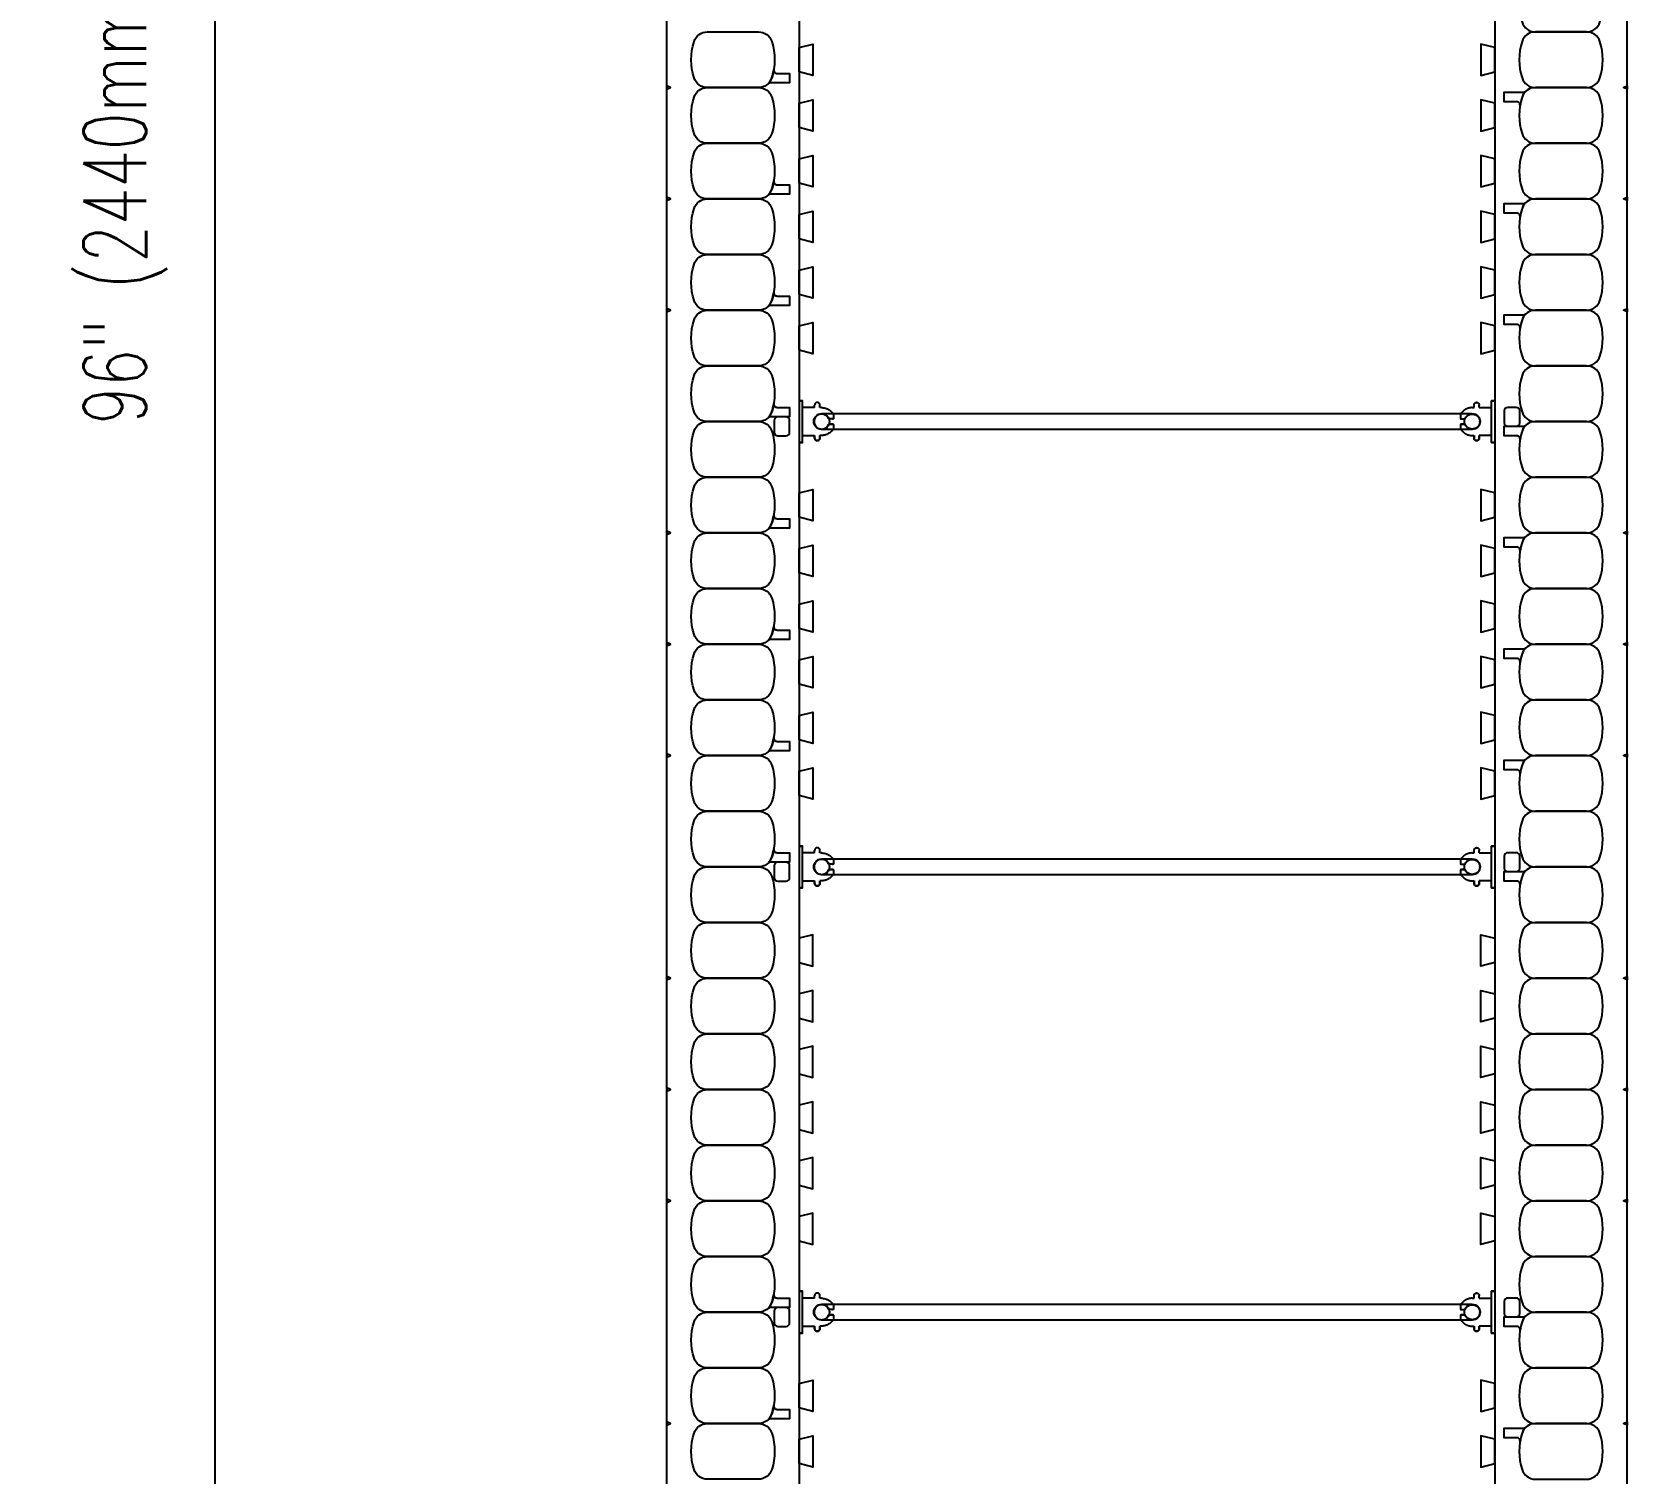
# Model space of a CAD drawing. Header units: inches. Extents: x 345 to 454, y 151 to 253.
# Drawn here: x 425.58 to 454.23, y 175.89 to 201.78 of the extents above; entities that cross this region are included whole.
import ezdxf

# ---------------------------------------------------------------- set-up
doc = ezdxf.new("R2010")
doc.units = ezdxf.units.IN
doc.header["$MEASUREMENT"] = 0
for name, color, linetype in [('line25', 2, 'Continuous'), ('LINE50', 5, 'Continuous'), ('LINE9', 9, 'Continuous'), ('TEXT', 4, 'Continuous')]:
    doc.layers.add(name, color=color, linetype=linetype)
doc.styles.add('DIM', font='romans.shx', dxfattribs={"width": 0.7})
doc.dimstyles.new('ext_12', dxfattribs={"dimscale": 12, "dimtxt": 0.09375, "dimasz": 0.09375, "dimexe": 0.09375, "dimexo": 0.0625, "dimgap": 0.0625, "dimtad": 1, "dimdec": 1, "dimzin": 2, "dimdsep": 46, "dimlunit": 4, "dimtxsty": 'DIM', "dimcen": 0.09, "dimdle": 0.09375, "dimclrt": 4, "dimadec": 0, "dimazin": 0, "dimtfac": 1, "dimtdec": 1, "dimtmove": 2, "dimatfit": 3, "dimfxl": 0, "dimfrac": 2, "dimtolj": 1, "dimtzin": 0, "dimarcsym": 0})

# ---------------------------------------------------------------- blocks, each defined once
blk = doc.blocks.new('*D28')
at = {"layer": 'Defpoints', "color": 0}
for p in [(436.984, 246.778), (428.864, 150.778), (436.984, 150.778)]:
    blk.add_point(p, dxfattribs=at)
at = {"layer": 'TEXT', "color": 0, "lineweight": -2}
for p, q in [((436.234, 246.778), (427.739, 246.778)), ((428.864, 245.653), (428.864, 151.903)), ((436.234, 150.778), (427.739, 150.778))]:
    blk.add_line(p, q, dxfattribs=at)
at = {"layer": 'TEXT', "color": 0}
for points in [[(428.676, 245.653), (429.051, 245.653), (428.864, 246.778)], [(428.676, 151.903), (429.051, 151.903), (428.864, 150.778)]]:
    blk.add_solid(points, dxfattribs=at)
at = {"layer": 'TEXT', "color": 4, "insert": (427.257, 198.778), "char_height": 1.125, "attachment_point": 5, "rotation": 90, "style": 'DIM'}
blk.add_mtext('\\A1;96" (2440mm) ', dxfattribs=at)
blk = doc.blocks.new('WEB_12_CENTRE_TOP')
for p, q in [((11.688, 0.141), (0, 0.141)), ((11.688, -0.141), (0, -0.141))]:
    blk.add_line(p, q)
for centre in [(0, 0), (11.688, 0)]:
    blk.add_circle(centre, 0.141)
blk = doc.blocks.new('Connector')
blk.add_point((0.271, 0))
at = {"layer": 'LINE9'}
for p, q in [((0, 0.375), (0, -0.375)), ((0.062, -0.375), (0.062, 0.375)), ((0.281, 0.25), (0.062, 0.25))]:
    blk.add_line(p, q, dxfattribs=at)
for points, weights in [([(0.007, 0.375), (0.004, 0.375), (0, 0.375)], [1, 0.972587069138, 0.950305488115]), ([(0.327, 0.343), (0.308, 0.343), (0.281, 0.317), (0.281, 0.297)], [1, 0.85355339, 0.85355339, 1]), ([(0.328, 0.343), (0.327, 0.343), (0.327, 0.343)], [1, 0.70710678, 1]), ([(0.375, 0.297), (0.375, 0.317), (0.348, 0.343), (0.329, 0.343)], [1, 0.85355339, 0.85355339, 1]), ([(0.406, 0.25), (0.546, 0.25), (0.619, 0.131)], [0.958404415409, 0.794674173519, 0.864651571113]), ([(0.619, 0.052), (0.612, 0.049), (0.604, 0.049)], [0.83615024178, 0.892081430621, 1]), ([(0.619, -0.131), (0.546, -0.25), (0.406, -0.25)], [0.864651574428, 0.794674169686, 0.958404415195]), ([(0.604, -0.049), (0.612, -0.049), (0.619, -0.052)], [1, 0.89208144177, 0.836150253337]), ([(0, -0.375), (0.004, -0.375), (0.007, -0.375)], [0.950305488115, 0.972587069138, 1]), ([(0.281, -0.297), (0.281, -0.317), (0.308, -0.343), (0.327, -0.343)], [1, 0.85355339, 0.85355339, 1]), ([(0.327, -0.343), (0.281, -0.343), (0.281, -0.297)], [1, 0.70710678, 1]), ([(0.329, -0.343), (0.348, -0.343), (0.375, -0.317), (0.375, -0.297)], [1, 0.85355339, 0.85355339, 1]), ([(0.375, -0.297), (0.375, -0.343), (0.329, -0.343)], [1, 0.70710678, 1])]:
    blk.add_rational_spline(points, weights, degree=2, dxfattribs=at)
for points, degree in [([(0, 0.375), (0.002, 0.375), (0.005, 0.375), (0.007, 0.375)], 3), ([(0.007, 0.375), (0.021, 0.375), (0.051, 0.375), (0.062, 0.375), (0.062, 0.375)], 3), ([(0.281, 0.25), (0.281, 0.297)], 1), ([(0.327, 0.343), (0.327, 0.343), (0.328, 0.343), (0.328, 0.343)], 3), ([(0.328, 0.343), (0.329, 0.343), (0.329, 0.343), (0.329, 0.343)], 3), ([(0.375, 0.25), (0.375, 0.297)], 1), ([(0.406, 0.25), (0.375, 0.25)], 1), ([(0.406, 0.25), (0.406, 0.25)], 1), ([(0.406, 0.25), (0.406, 0.25)], 1), ([(0.406, 0.25), (0.406, 0.25)], 1), ([(0.406, 0.25), (0.406, 0.25)], 1), ([(0.406, 0.25), (0.406, 0.25)], 1), ([(0.406, 0.25), (0.406, 0.25)], 1), ([(0.406, 0.25), (0.406, 0.25)], 1), ([(0.406, 0.25), (0.406, 0.25)], 1), ([(0.406, 0.25), (0.406, 0.25)], 1), ([(0.406, 0.25), (0.406, 0.25)], 1), ([(0.406, 0.25), (0.406, 0.25)], 1), ([(0.406, 0.25), (0.406, 0.25)], 1), ([(0.406, 0.25), (0.406, 0.25)], 1), ([(0.406, 0.25), (0.406, 0.25)], 1), ([(0.406, 0.25), (0.406, 0.25)], 1), ([(0.406, 0.25), (0.406, 0.25)], 1), ([(0.406, 0.25), (0.406, 0.25)], 1), ([(0.406, 0.25), (0.406, 0.25)], 1), ([(0.406, 0.25), (0.406, 0.25)], 1), ([(0.406, 0.25), (0.406, 0.25)], 1), ([(0.406, 0.25), (0.406, 0.25)], 1), ([(0.406, 0.25), (0.406, 0.25)], 1), ([(0.406, 0.25), (0.406, 0.25)], 1), ([(0.406, 0.25), (0.406, 0.25)], 1), ([(0.604, 0.049), (0.532, 0.049)], 1), ([(0.532, 0.049), (0.532, 0.049)], 1), ([(0.532, 0.049), (0.532, 0.049)], 1), ([(0.532, 0.049), (0.532, 0.049)], 1), ([(0.532, 0.049), (0.532, 0.049)], 1), ([(0.532, 0.049), (0.532, 0.049)], 1), ([(0.532, 0.049), (0.532, 0.049)], 1), ([(0.532, 0.049), (0.532, 0.049)], 1), ([(0.532, 0.049), (0.532, 0.049)], 1), ([(0.532, 0.049), (0.532, 0.049)], 1), ([(0.532, 0.049), (0.532, 0.049)], 1), ([(0.604, 0.049), (0.609, 0.049), (0.614, 0.05), (0.619, 0.052)], 3), ([(0.604, 0.049), (0.604, 0.049)], 1), ([(0.604, 0.049), (0.604, 0.049)], 1), ([(0.604, 0.049), (0.604, 0.049)], 1), ([(0.604, 0.049), (0.604, 0.049)], 1), ([(0.619, 0.131), (0.619, 0.052)], 1), ([(0.619, 0.131), (0.619, 0.131)], 1), ([(0.619, 0.131), (0.619, 0.131)], 1), ([(0.619, 0.131), (0.619, 0.131)], 1), ([(0.619, 0.131), (0.619, 0.131)], 1), ([(0.062, -0.25), (0.281, -0.25)], 1), ([(0.281, -0.297), (0.281, -0.25)], 1), ([(0.281, -0.25), (0.281, -0.297)], 1), ([(0.375, -0.25), (0.375, -0.297)], 1), ([(0.375, -0.297), (0.375, -0.25)], 1), ([(0.406, -0.25), (0.375, -0.25)], 1), ([(0.406, -0.25), (0.406, -0.25)], 1), ([(0.406, -0.25), (0.406, -0.25)], 1), ([(0.406, -0.25), (0.406, -0.25)], 1), ([(0.406, -0.25), (0.406, -0.25)], 1), ([(0.406, -0.25), (0.406, -0.25)], 1), ([(0.406, -0.25), (0.406, -0.25)], 1), ([(0.406, -0.25), (0.406, -0.25)], 1), ([(0.406, -0.25), (0.406, -0.25)], 1), ([(0.406, -0.25), (0.406, -0.25)], 1), ([(0.406, -0.25), (0.406, -0.25)], 1), ([(0.406, -0.25), (0.406, -0.25)], 1), ([(0.532, -0.049), (0.604, -0.049)], 1), ([(0.604, -0.049), (0.58, -0.049), (0.556, -0.049), (0.532, -0.049)], 3), ([(0.532, -0.049), (0.532, -0.049)], 1), ([(0.532, -0.049), (0.532, -0.049)], 1), ([(0.532, -0.049), (0.532, -0.049)], 1), ([(0.532, -0.049), (0.532, -0.049)], 1), ([(0.619, -0.052), (0.614, -0.05), (0.609, -0.049), (0.604, -0.049)], 3), ([(0.604, -0.049), (0.604, -0.049)], 1), ([(0.604, -0.049), (0.604, -0.049)], 1), ([(0.604, -0.049), (0.604, -0.049)], 1), ([(0.604, -0.049), (0.604, -0.049)], 1), ([(0.604, -0.049), (0.604, -0.049)], 1), ([(0.604, -0.049), (0.604, -0.049)], 1), ([(0.604, -0.049), (0.604, -0.049)], 1), ([(0.604, -0.049), (0.604, -0.049)], 1), ([(0.619, -0.052), (0.619, -0.131)], 1), ([(0.619, -0.131), (0.619, -0.131)], 1), ([(0.619, -0.131), (0.619, -0.131)], 1), ([(0.619, -0.131), (0.619, -0.131)], 1), ([(0.619, -0.131), (0.619, -0.131)], 1), ([(0.007, -0.375), (0.005, -0.375), (0.002, -0.375), (0, -0.375)], 3), ([(0.062, -0.375), (0.062, -0.375), (0.051, -0.375), (0.021, -0.375), (0.007, -0.375)], 3), ([(0.328, -0.343), (0.328, -0.343), (0.327, -0.343), (0.327, -0.343)], 3), ([(0.329, -0.343), (0.329, -0.343), (0.329, -0.343), (0.328, -0.343)], 3)]:
    blk.add_open_spline(points, degree=degree, dxfattribs=at)
for points, weights, knots in [([(0.062, 0.375), (0.062, 0.375), (0.046, 0.375), (0.03, 0.375), (0.007, 0.375)], [0.868718858569, 0.861102746415, 1, 0.861102734288, 0.868718859898], [0, 0, 0, 0.5, 0.5, 1, 1, 1]), ([(0.532, 0.049), (0.472, 0.203), (0.333, 0.113), (0.157, 0), (0.333, -0.113), (0.472, -0.203), (0.532, -0.049)], [0.899508922286, 0.599718215298, 1, 0.54226024, 1, 0.599718224335, 0.899508908749], [0, 0, 0, 0.318112, 0.318112, 0.681888, 0.681888, 1, 1, 1]), ([(0.007, -0.375), (0.03, -0.375), (0.046, -0.375), (0.062, -0.375), (0.062, -0.375)], [0.868718859319, 0.861102739573, 1, 0.861102742958, 0.868718858948], [0, 0, 0, 0.5, 0.5, 1, 1, 1])]:
    blk.add_rational_spline(points, weights, degree=2, knots=knots, dxfattribs=at)

msp = doc.modelspace()

# ---------------------------------------------------------------- linework, layer by layer
at = {"layer": 'line25'}
for p, q in [((439.359, 218.4034), (439.359, 150.7784)), ((451.859, 218.4034), (451.859, 150.7784))]:
    msp.add_line(p, q, dxfattribs=at)
for points in [[(439.359, 201.4972), (439.609, 201.5596), (439.609, 200.9972), (439.359, 201.0596)], [(451.859, 201.4972), (451.609, 201.5596), (451.609, 200.9972), (451.859, 201.0596)], [(439.359, 200.4972), (439.609, 200.5596), (439.609, 199.9972), (439.359, 200.0596)], [(451.859, 200.4972), (451.609, 200.5596), (451.609, 199.9972), (451.859, 200.0596)], [(439.359, 199.4972), (439.609, 199.5596), (439.609, 198.9972), (439.359, 199.0596)], [(451.859, 199.4972), (451.609, 199.5596), (451.609, 198.9972), (451.859, 199.0596)], [(439.359, 198.4972), (439.609, 198.5596), (439.609, 197.9972), (439.359, 198.0596)], [(451.859, 198.4972), (451.609, 198.5596), (451.609, 197.9972), (451.859, 198.0596)], [(439.359, 197.4972), (439.609, 197.5596), (439.609, 196.9972), (439.359, 197.0596)], [(451.859, 197.4972), (451.609, 197.5596), (451.609, 196.9972), (451.859, 197.0596)], [(439.359, 196.4972), (439.609, 196.5596), (439.609, 195.9972), (439.359, 196.0596)], [(451.859, 196.4972), (451.609, 196.5596), (451.609, 195.9972), (451.859, 196.0596)], [(439.359, 193.4972), (439.609, 193.5596), (439.609, 192.9972), (439.359, 193.0596)], [(451.859, 193.4972), (451.609, 193.5596), (451.609, 192.9972), (451.859, 193.0596)], [(439.359, 192.4972), (439.609, 192.5596), (439.609, 191.9972), (439.359, 192.0596)], [(451.859, 192.4972), (451.609, 192.5596), (451.609, 191.9972), (451.859, 192.0596)], [(439.359, 191.4972), (439.609, 191.5596), (439.609, 190.9972), (439.359, 191.0596)], [(451.859, 191.4972), (451.609, 191.5596), (451.609, 190.9972), (451.859, 191.0596)], [(439.359, 190.4972), (439.609, 190.5596), (439.609, 189.9972), (439.359, 190.0596)], [(451.859, 190.4972), (451.609, 190.5596), (451.609, 189.9972), (451.859, 190.0596)], [(439.359, 189.4972), (439.609, 189.5596), (439.609, 188.9972), (439.359, 189.0596)], [(451.859, 189.4972), (451.609, 189.5596), (451.609, 188.9972), (451.859, 189.0596)], [(439.359, 188.4972), (439.609, 188.5596), (439.609, 187.9972), (439.359, 188.0596)], [(451.859, 188.4972), (451.609, 188.5596), (451.609, 187.9972), (451.859, 188.0596)], [(439.359, 185.0596), (439.609, 184.9972), (439.609, 185.5596), (439.359, 185.4972)], [(451.859, 185.0596), (451.609, 184.9972), (451.609, 185.5596), (451.859, 185.4972)], [(439.359, 184.0596), (439.609, 183.9972), (439.609, 184.5596), (439.359, 184.4972)], [(451.859, 184.0596), (451.609, 183.9972), (451.609, 184.5596), (451.859, 184.4972)], [(439.359, 183.0596), (439.609, 182.9972), (439.609, 183.5596), (439.359, 183.4972)], [(451.859, 183.0596), (451.609, 182.9972), (451.609, 183.5596), (451.859, 183.4972)], [(439.359, 182.0596), (439.609, 181.9972), (439.609, 182.5596), (439.359, 182.4972)], [(451.859, 182.0596), (451.609, 181.9972), (451.609, 182.5596), (451.859, 182.4972)], [(439.359, 181.0596), (439.609, 180.9972), (439.609, 181.5596), (439.359, 181.4972)], [(451.859, 181.0596), (451.609, 180.9972), (451.609, 181.5596), (451.859, 181.4972)], [(439.359, 180.0596), (439.609, 179.9972), (439.609, 180.5596), (439.359, 180.4972)], [(451.859, 180.0596), (451.609, 179.9972), (451.609, 180.5596), (451.859, 180.4972)], [(439.359, 177.4972), (439.609, 177.5596), (439.609, 176.9972), (439.359, 177.0596)], [(451.859, 177.4972), (451.609, 177.5596), (451.609, 176.9972), (451.859, 177.0596)], [(439.359, 176.4972), (439.609, 176.5596), (439.609, 175.9972), (439.359, 176.0596)], [(451.859, 176.4972), (451.609, 176.5596), (451.609, 175.9972), (451.859, 176.0596)]]:
    msp.add_lwpolyline(points, close=True, dxfattribs=at)
at = {"layer": 'LINE50'}
for p, q in [((436.984, 150.7784), (436.984, 220.7471)), ((454.234, 150.7784), (454.234, 220.7471))]:
    msp.add_line(p, q, dxfattribs=at)
at = {"layer": 'LINE9'}
for points in [[(452.348, 202.6053, 0.1576708), (452.348, 201.9515, 0.3253046), (452.5859, 201.7784), (453.5071, 201.7784, 0.3253046), (453.7449, 201.9515, 0.1576708), (453.7449, 202.6053, 0.3253046), (453.5071, 202.7784), (452.5859, 202.7784, 0.3253046)], [(438.8699, 201.6053, -0.1576708), (438.8699, 200.9515, -0.3253046), (438.6321, 200.7784), (437.7109, 200.7784, -0.3253046), (437.473, 200.9515, -0.1576708), (437.473, 201.6053, -0.3253046), (437.7109, 201.7784), (438.6321, 201.7784, -0.3253046)], [(452.348, 201.6053, 0.1576708), (452.348, 200.9515, 0.3253046), (452.5859, 200.7784), (453.5071, 200.7784, 0.3253046), (453.7449, 200.9515, 0.1576708), (453.7449, 201.6053, 0.3253046), (453.5071, 201.7784), (452.5859, 201.7784, 0.3253046)], [(438.8699, 200.9515, 0.0372667), (438.9073, 201.1052, 0.4630356), (438.9689, 201.0325), (439.1905, 201.0325), (439.1905, 200.8616), (438.8444, 200.8616, 0.1890024), (438.802, 200.845, 0.1284074)], [(438.8699, 200.6053, -0.1576708), (438.8699, 199.9515, -0.3253046), (438.6321, 199.7784), (437.7109, 199.7784, -0.3253046), (437.473, 199.9515, -0.1576708), (437.473, 200.6053, -0.3253046), (437.7109, 200.7784), (438.6321, 200.7784, -0.3253046)], [(452.348, 200.6053, 0.0372667), (452.3107, 200.4516, 0.4630356), (452.249, 200.5243), (452.0274, 200.5243), (452.0274, 200.6951), (452.3735, 200.6951, 0.1890024), (452.416, 200.7118, 0.1284074)], [(452.348, 200.6053, 0.1576708), (452.348, 199.9515, 0.3253046), (452.5859, 199.7784), (453.5071, 199.7784, 0.3253046), (453.7449, 199.9515, 0.1576708), (453.7449, 200.6053, 0.3253046), (453.5071, 200.7784), (452.5859, 200.7784, 0.3253046)], [(438.8699, 199.6053, -0.1576708), (438.8699, 198.9515, -0.3253046), (438.6321, 198.7784), (437.7109, 198.7784, -0.3253046), (437.473, 198.9515, -0.1576708), (437.473, 199.6053, -0.3253046), (437.7109, 199.7784), (438.6321, 199.7784, -0.3253046)], [(452.348, 199.6053, 0.1576708), (452.348, 198.9515, 0.3253046), (452.5859, 198.7784), (453.5071, 198.7784, 0.3253046), (453.7449, 198.9515, 0.1576708), (453.7449, 199.6053, 0.3253046), (453.5071, 199.7784), (452.5859, 199.7784, 0.3253046)], [(438.8699, 198.9515, 0.0372667), (438.9073, 199.1052, 0.4630356), (438.9689, 199.0325), (439.1905, 199.0325), (439.1905, 198.8616), (438.8444, 198.8616, 0.1890024), (438.802, 198.845, 0.1284074)], [(438.8699, 198.6053, -0.1576708), (438.8699, 197.9515, -0.3253046), (438.6321, 197.7784), (437.7109, 197.7784, -0.3253046), (437.473, 197.9515, -0.1576708), (437.473, 198.6053, -0.3253046), (437.7109, 198.7784), (438.6321, 198.7784, -0.3253046)], [(452.348, 198.6053, 0.0372667), (452.3107, 198.4516, 0.4630356), (452.249, 198.5243), (452.0274, 198.5243), (452.0274, 198.6951), (452.3735, 198.6951, 0.1890024), (452.416, 198.7118, 0.1284074)], [(452.348, 198.6053, 0.1576708), (452.348, 197.9515, 0.3253046), (452.5859, 197.7784), (453.5071, 197.7784, 0.3253046), (453.7449, 197.9515, 0.1576708), (453.7449, 198.6053, 0.3253046), (453.5071, 198.7784), (452.5859, 198.7784, 0.3253046)], [(438.8699, 197.6053, -0.1576708), (438.8699, 196.9515, -0.3253046), (438.6321, 196.7784), (437.7109, 196.7784, -0.3253046), (437.473, 196.9515, -0.1576708), (437.473, 197.6053, -0.3253046), (437.7109, 197.7784), (438.6321, 197.7784, -0.3253046)], [(452.348, 197.6053, 0.1576708), (452.348, 196.9515, 0.3253046), (452.5859, 196.7784), (453.5071, 196.7784, 0.3253046), (453.7449, 196.9515, 0.1576708), (453.7449, 197.6053, 0.3253046), (453.5071, 197.7784), (452.5859, 197.7784, 0.3253046)], [(438.8699, 196.9515, 0.0372667), (438.9073, 197.1052, 0.4630356), (438.9689, 197.0325), (439.1905, 197.0325), (439.1905, 196.8616), (438.8444, 196.8616, 0.1890024), (438.802, 196.845, 0.1284074)], [(438.8699, 196.6053, -0.1576708), (438.8699, 195.9515, -0.3253046), (438.6321, 195.7784), (437.7109, 195.7784, -0.3253046), (437.473, 195.9515, -0.1576708), (437.473, 196.6053, -0.3253046), (437.7109, 196.7784), (438.6321, 196.7784, -0.3253046)], [(452.348, 196.6053, 0.0372667), (452.3107, 196.4516, 0.4630356), (452.249, 196.5243), (452.0274, 196.5243), (452.0274, 196.6951), (452.3735, 196.6951, 0.1890024), (452.416, 196.7118, 0.1284074)], [(452.348, 196.6053, 0.1576708), (452.348, 195.9515, 0.3253046), (452.5859, 195.7784), (453.5071, 195.7784, 0.3253046), (453.7449, 195.9515, 0.1576708), (453.7449, 196.6053, 0.3253046), (453.5071, 196.7784), (452.5859, 196.7784, 0.3253046)], [(438.8699, 195.6053, -0.1576708), (438.8699, 194.9515, -0.3253046), (438.6321, 194.7784), (437.7109, 194.7784, -0.3253046), (437.473, 194.9515, -0.1576708), (437.473, 195.6053, -0.3253046), (437.7109, 195.7784), (438.6321, 195.7784, -0.3253046)], [(452.348, 195.6053, 0.1576708), (452.348, 194.9515, 0.3253046), (452.5859, 194.7784), (453.5071, 194.7784, 0.3253046), (453.7449, 194.9515, 0.1576708), (453.7449, 195.6053, 0.3253046), (453.5071, 195.7784), (452.5859, 195.7784, 0.3253046)], [(438.8699, 194.9515, 0.0372667), (438.9073, 195.1052, 0.4630356), (438.9689, 195.0325), (439.1905, 195.0325), (439.1905, 194.8616), (438.8444, 194.8616, 0.1890024), (438.802, 194.845, 0.1284074)], [(438.9755, 194.8616, 0.4142136), (438.913, 194.7991), (438.913, 194.5868, 0.4142136), (438.9755, 194.5243), (439.128, 194.5243, 0.4142136), (439.1905, 194.5868), (439.1905, 194.7991, 0.4142136), (439.128, 194.8616)], [(452.0274, 194.97), (452.0274, 194.7576, 0.4142136), (452.0899, 194.6951), (452.2424, 194.6951, 0.4142136), (452.3049, 194.7576), (452.3049, 194.97, 0.4142136), (452.2424, 195.0325), (452.0899, 195.0325, 0.4142136)], [(438.8699, 194.6053, -0.1576708), (438.8699, 193.9515, -0.3253046), (438.6321, 193.7784), (437.7109, 193.7784, -0.3253046), (437.473, 193.9515, -0.1576708), (437.473, 194.6053, -0.3253046), (437.7109, 194.7784), (438.6321, 194.7784, -0.3253046)], [(452.348, 194.6053, 0.0372667), (452.3107, 194.4516, 0.4630356), (452.249, 194.5243), (452.0274, 194.5243), (452.0274, 194.6951), (452.3735, 194.6951, 0.1890024), (452.416, 194.7118, 0.1284074)], [(452.348, 194.6053, 0.1576708), (452.348, 193.9515, 0.3253046), (452.5859, 193.7784), (453.5071, 193.7784, 0.3253046), (453.7449, 193.9515, 0.1576708), (453.7449, 194.6053, 0.3253046), (453.5071, 194.7784), (452.5859, 194.7784, 0.3253046)], [(438.8699, 193.6053, -0.1576708), (438.8699, 192.9515, -0.3253046), (438.6321, 192.7784), (437.7109, 192.7784, -0.3253046), (437.473, 192.9515, -0.1576708), (437.473, 193.6053, -0.3253046), (437.7109, 193.7784), (438.6321, 193.7784, -0.3253046)], [(452.348, 193.6053, 0.1576708), (452.348, 192.9515, 0.3253046), (452.5859, 192.7784), (453.5071, 192.7784, 0.3253046), (453.7449, 192.9515, 0.1576708), (453.7449, 193.6053, 0.3253046), (453.5071, 193.7784), (452.5859, 193.7784, 0.3253046)], [(438.8699, 192.9515, 0.0372667), (438.9073, 193.1052, 0.4630356), (438.9689, 193.0325), (439.1905, 193.0325), (439.1905, 192.8616), (438.8444, 192.8616, 0.1890024), (438.802, 192.845, 0.1284074)], [(438.8699, 192.6053, -0.1576708), (438.8699, 191.9515, -0.3253046), (438.6321, 191.7784), (437.7109, 191.7784, -0.3253046), (437.473, 191.9515, -0.1576708), (437.473, 192.6053, -0.3253046), (437.7109, 192.7784), (438.6321, 192.7784, -0.3253046)], [(452.348, 192.6053, 0.0372667), (452.3107, 192.4516, 0.4630356), (452.249, 192.5243), (452.0274, 192.5243), (452.0274, 192.6951), (452.3735, 192.6951, 0.1890024), (452.416, 192.7118, 0.1284074)], [(452.348, 192.6053, 0.1576708), (452.348, 191.9515, 0.3253046), (452.5859, 191.7784), (453.5071, 191.7784, 0.3253046), (453.7449, 191.9515, 0.1576708), (453.7449, 192.6053, 0.3253046), (453.5071, 192.7784), (452.5859, 192.7784, 0.3253046)], [(438.8699, 191.6053, -0.1576708), (438.8699, 190.9515, -0.3253046), (438.6321, 190.7784), (437.7109, 190.7784, -0.3253046), (437.473, 190.9515, -0.1576708), (437.473, 191.6053, -0.3253046), (437.7109, 191.7784), (438.6321, 191.7784, -0.3253046)], [(452.348, 191.6053, 0.1576708), (452.348, 190.9515, 0.3253046), (452.5859, 190.7784), (453.5071, 190.7784, 0.3253046), (453.7449, 190.9515, 0.1576708), (453.7449, 191.6053, 0.3253046), (453.5071, 191.7784), (452.5859, 191.7784, 0.3253046)], [(438.8699, 190.9515, 0.0372667), (438.9073, 191.1052, 0.4630356), (438.9689, 191.0325), (439.1905, 191.0325), (439.1905, 190.8616), (438.8444, 190.8616, 0.1890024), (438.802, 190.845, 0.1284074)], [(438.8699, 190.6053, -0.1576708), (438.8699, 189.9515, -0.3253046), (438.6321, 189.7784), (437.7109, 189.7784, -0.3253046), (437.473, 189.9515, -0.1576708), (437.473, 190.6053, -0.3253046), (437.7109, 190.7784), (438.6321, 190.7784, -0.3253046)], [(452.348, 190.6053, 0.0372667), (452.3107, 190.4516, 0.4630356), (452.249, 190.5243), (452.0274, 190.5243), (452.0274, 190.6951), (452.3735, 190.6951, 0.1890024), (452.416, 190.7118, 0.1284074)], [(452.348, 190.6053, 0.1576708), (452.348, 189.9515, 0.3253046), (452.5859, 189.7784), (453.5071, 189.7784, 0.3253046), (453.7449, 189.9515, 0.1576708), (453.7449, 190.6053, 0.3253046), (453.5071, 190.7784), (452.5859, 190.7784, 0.3253046)], [(438.8699, 189.6053, -0.1576708), (438.8699, 188.9515, -0.3253046), (438.6321, 188.7784), (437.7109, 188.7784, -0.3253046), (437.473, 188.9515, -0.1576708), (437.473, 189.6053, -0.3253046), (437.7109, 189.7784), (438.6321, 189.7784, -0.3253046)], [(452.348, 189.6053, 0.1576708), (452.348, 188.9515, 0.3253046), (452.5859, 188.7784), (453.5071, 188.7784, 0.3253046), (453.7449, 188.9515, 0.1576708), (453.7449, 189.6053, 0.3253046), (453.5071, 189.7784), (452.5859, 189.7784, 0.3253046)], [(438.8699, 188.9515, 0.0372667), (438.9073, 189.1052, 0.4630356), (438.9689, 189.0325), (439.1905, 189.0325), (439.1905, 188.8616), (438.8444, 188.8616, 0.1890024), (438.802, 188.845, 0.1284074)], [(438.8699, 188.6053, -0.1576708), (438.8699, 187.9515, -0.3253046), (438.6321, 187.7784), (437.7109, 187.7784, -0.3253046), (437.473, 187.9515, -0.1576708), (437.473, 188.6053, -0.3253046), (437.7109, 188.7784), (438.6321, 188.7784, -0.3253046)], [(452.348, 188.6053, 0.0372667), (452.3107, 188.4516, 0.4630356), (452.249, 188.5243), (452.0274, 188.5243), (452.0274, 188.6951), (452.3735, 188.6951, 0.1890024), (452.416, 188.7118, 0.1284074)], [(452.348, 188.6053, 0.1576708), (452.348, 187.9515, 0.3253046), (452.5859, 187.7784), (453.5071, 187.7784, 0.3253046), (453.7449, 187.9515, 0.1576708), (453.7449, 188.6053, 0.3253046), (453.5071, 188.7784), (452.5859, 188.7784, 0.3253046)], [(438.8699, 187.6053, -0.1576708), (438.8699, 186.9515, -0.3253046), (438.6321, 186.7784), (437.7109, 186.7784, -0.3253046), (437.473, 186.9515, -0.1576708), (437.473, 187.6053, -0.3253046), (437.7109, 187.7784), (438.6321, 187.7784, -0.3253046)], [(452.348, 187.6053, 0.1576708), (452.348, 186.9515, 0.3253046), (452.5859, 186.7784), (453.5071, 186.7784, 0.3253046), (453.7449, 186.9515, 0.1576708), (453.7449, 187.6053, 0.3253046), (453.5071, 187.7784), (452.5859, 187.7784, 0.3253046)], [(438.8699, 186.9515, 0.0372667), (438.9073, 187.1052, 0.4630356), (438.9689, 187.0325), (439.1905, 187.0325), (439.1905, 186.8616), (438.8444, 186.8616, 0.1890024), (438.802, 186.845, 0.1284074)], [(438.9755, 186.8616, 0.4142136), (438.913, 186.7991), (438.913, 186.5868, 0.4142136), (438.9755, 186.5243), (439.128, 186.5243, 0.4142136), (439.1905, 186.5868), (439.1905, 186.7991, 0.4142136), (439.128, 186.8616)], [(452.0274, 186.97), (452.0274, 186.7576, 0.4142136), (452.0899, 186.6951), (452.2424, 186.6951, 0.4142136), (452.3049, 186.7576), (452.3049, 186.97, 0.4142136), (452.2424, 187.0325), (452.0899, 187.0325, 0.4142136)], [(438.8699, 186.6053, -0.1576708), (438.8699, 185.9515, -0.3253046), (438.6321, 185.7784), (437.7109, 185.7784, -0.3253046), (437.473, 185.9515, -0.1576708), (437.473, 186.6053, -0.3253046), (437.7109, 186.7784), (438.6321, 186.7784, -0.3253046)], [(452.348, 186.6053, 0.0372667), (452.3107, 186.4516, 0.4630356), (452.249, 186.5243), (452.0274, 186.5243), (452.0274, 186.6951), (452.3735, 186.6951, 0.1890024), (452.416, 186.7118, 0.1284074)], [(452.348, 186.6053, 0.1576708), (452.348, 185.9515, 0.3253046), (452.5859, 185.7784), (453.5071, 185.7784, 0.3253046), (453.7449, 185.9515, 0.1576708), (453.7449, 186.6053, 0.3253046), (453.5071, 186.7784), (452.5859, 186.7784, 0.3253046)], [(438.8699, 185.6053, -0.1576708), (438.8699, 184.9515, -0.3253046), (438.6321, 184.7784), (437.7109, 184.7784, -0.3253046), (437.473, 184.9515, -0.1576708), (437.473, 185.6053, -0.3253046), (437.7109, 185.7784), (438.6321, 185.7784, -0.3253046)], [(452.348, 185.6053, 0.1576708), (452.348, 184.9515, 0.3253046), (452.5859, 184.7784), (453.5071, 184.7784, 0.3253046), (453.7449, 184.9515, 0.1576708), (453.7449, 185.6053, 0.3253046), (453.5071, 185.7784), (452.5859, 185.7784, 0.3253046)], [(438.8699, 184.6053, -0.1576708), (438.8699, 183.9515, -0.3253046), (438.6321, 183.7784), (437.7109, 183.7784, -0.3253046), (437.473, 183.9515, -0.1576708), (437.473, 184.6053, -0.3253046), (437.7109, 184.7784), (438.6321, 184.7784, -0.3253046)], [(452.348, 184.6053, 0.1576708), (452.348, 183.9515, 0.3253046), (452.5859, 183.7784), (453.5071, 183.7784, 0.3253046), (453.7449, 183.9515, 0.1576708), (453.7449, 184.6053, 0.3253046), (453.5071, 184.7784), (452.5859, 184.7784, 0.3253046)], [(438.8699, 183.6053, -0.1576708), (438.8699, 182.9515, -0.3253046), (438.6321, 182.7784), (437.7109, 182.7784, -0.3253046), (437.473, 182.9515, -0.1576708), (437.473, 183.6053, -0.3253046), (437.7109, 183.7784), (438.6321, 183.7784, -0.3253046)], [(452.348, 183.6053, 0.1576708), (452.348, 182.9515, 0.3253046), (452.5859, 182.7784), (453.5071, 182.7784, 0.3253046), (453.7449, 182.9515, 0.1576708), (453.7449, 183.6053, 0.3253046), (453.5071, 183.7784), (452.5859, 183.7784, 0.3253046)], [(438.8699, 182.6053, -0.1576708), (438.8699, 181.9515, -0.3253046), (438.6321, 181.7784), (437.7109, 181.7784, -0.3253046), (437.473, 181.9515, -0.1576708), (437.473, 182.6053, -0.3253046), (437.7109, 182.7784), (438.6321, 182.7784, -0.3253046)], [(452.348, 182.6053, 0.1576708), (452.348, 181.9515, 0.3253046), (452.5859, 181.7784), (453.5071, 181.7784, 0.3253046), (453.7449, 181.9515, 0.1576708), (453.7449, 182.6053, 0.3253046), (453.5071, 182.7784), (452.5859, 182.7784, 0.3253046)], [(438.8699, 181.6053, -0.1576708), (438.8699, 180.9515, -0.3253046), (438.6321, 180.7784), (437.7109, 180.7784, -0.3253046), (437.473, 180.9515, -0.1576708), (437.473, 181.6053, -0.3253046), (437.7109, 181.7784), (438.6321, 181.7784, -0.3253046)], [(452.348, 181.6053, 0.1576708), (452.348, 180.9515, 0.3253046), (452.5859, 180.7784), (453.5071, 180.7784, 0.3253046), (453.7449, 180.9515, 0.1576708), (453.7449, 181.6053, 0.3253046), (453.5071, 181.7784), (452.5859, 181.7784, 0.3253046)], [(438.8699, 180.6053, -0.1576708), (438.8699, 179.9515, -0.3253046), (438.6321, 179.7784), (437.7109, 179.7784, -0.3253046), (437.473, 179.9515, -0.1576708), (437.473, 180.6053, -0.3253046), (437.7109, 180.7784), (438.6321, 180.7784, -0.3253046)], [(452.348, 180.6053, 0.1576708), (452.348, 179.9515, 0.3253046), (452.5859, 179.7784), (453.5071, 179.7784, 0.3253046), (453.7449, 179.9515, 0.1576708), (453.7449, 180.6053, 0.3253046), (453.5071, 180.7784), (452.5859, 180.7784, 0.3253046)], [(438.8699, 179.6053, -0.1576708), (438.8699, 178.9515, -0.3253046), (438.6321, 178.7784), (437.7109, 178.7784, -0.3253046), (437.473, 178.9515, -0.1576708), (437.473, 179.6053, -0.3253046), (437.7109, 179.7784), (438.6321, 179.7784, -0.3253046)], [(452.348, 179.6053, 0.1576708), (452.348, 178.9515, 0.3253046), (452.5859, 178.7784), (453.5071, 178.7784, 0.3253046), (453.7449, 178.9515, 0.1576708), (453.7449, 179.6053, 0.3253046), (453.5071, 179.7784), (452.5859, 179.7784, 0.3253046)], [(438.8699, 178.9515, 0.0372667), (438.9073, 179.1052, 0.4630356), (438.9689, 179.0325), (439.1905, 179.0325), (439.1905, 178.8616), (438.8444, 178.8616, 0.1890024), (438.802, 178.845, 0.1284074)], [(438.9755, 178.8616, 0.4142136), (438.913, 178.7991), (438.913, 178.5868, 0.4142136), (438.9755, 178.5243), (439.128, 178.5243, 0.4142136), (439.1905, 178.5868), (439.1905, 178.7991, 0.4142136), (439.128, 178.8616)], [(452.0274, 178.97), (452.0274, 178.7576, 0.4142136), (452.0899, 178.6951), (452.2424, 178.6951, 0.4142136), (452.3049, 178.7576), (452.3049, 178.97, 0.4142136), (452.2424, 179.0325), (452.0899, 179.0325, 0.4142136)], [(438.8699, 178.6053, -0.1576708), (438.8699, 177.9515, -0.3253046), (438.6321, 177.7784), (437.7109, 177.7784, -0.3253046), (437.473, 177.9515, -0.1576708), (437.473, 178.6053, -0.3253046), (437.7109, 178.7784), (438.6321, 178.7784, -0.3253046)], [(452.348, 178.6053, 0.0372667), (452.3107, 178.4516, 0.4630356), (452.249, 178.5243), (452.0274, 178.5243), (452.0274, 178.6951), (452.3735, 178.6951, 0.1890024), (452.416, 178.7118, 0.1284074)], [(452.348, 178.6053, 0.1576708), (452.348, 177.9515, 0.3253046), (452.5859, 177.7784), (453.5071, 177.7784, 0.3253046), (453.7449, 177.9515, 0.1576708), (453.7449, 178.6053, 0.3253046), (453.5071, 178.7784), (452.5859, 178.7784, 0.3253046)], [(438.8699, 177.6053, -0.1576708), (438.8699, 176.9515, -0.3253046), (438.6321, 176.7784), (437.7109, 176.7784, -0.3253046), (437.473, 176.9515, -0.1576708), (437.473, 177.6053, -0.3253046), (437.7109, 177.7784), (438.6321, 177.7784, -0.3253046)], [(452.348, 177.6053, 0.1576708), (452.348, 176.9515, 0.3253046), (452.5859, 176.7784), (453.5071, 176.7784, 0.3253046), (453.7449, 176.9515, 0.1576708), (453.7449, 177.6053, 0.3253046), (453.5071, 177.7784), (452.5859, 177.7784, 0.3253046)], [(438.8699, 176.9515, 0.0372667), (438.9073, 177.1052, 0.4630356), (438.9689, 177.0325), (439.1905, 177.0325), (439.1905, 176.8616), (438.8444, 176.8616, 0.1890024), (438.802, 176.845, 0.1284074)], [(438.8699, 176.6053, -0.1576708), (438.8699, 175.9515, -0.3253046), (438.6321, 175.7784), (437.7109, 175.7784, -0.3253046), (437.473, 175.9515, -0.1576708), (437.473, 176.6053, -0.3253046), (437.7109, 176.7784), (438.6321, 176.7784, -0.3253046)], [(452.348, 176.6053, 0.0372667), (452.3107, 176.4516, 0.4630356), (452.249, 176.5243), (452.0274, 176.5243), (452.0274, 176.6951), (452.3735, 176.6951, 0.1890024), (452.416, 176.7118, 0.1284074)], [(452.348, 176.6053, 0.1576708), (452.348, 175.9515, 0.3253046), (452.5859, 175.7784), (453.5071, 175.7784, 0.3253046), (453.7449, 175.9515, 0.1576708), (453.7449, 176.6053, 0.3253046), (453.5071, 176.7784), (452.5859, 176.7784, 0.3253046)]]:
    msp.add_lwpolyline(points, format="xyb", close=True, dxfattribs=at)
for points in [[(436.984, 200.7471), (437.0485, 200.7784), (436.984, 200.8096)], [(454.234, 200.7471), (454.1695, 200.7784), (454.234, 200.8096)], [(436.984, 198.7471), (437.0485, 198.7784), (436.984, 198.8096)], [(454.234, 198.7471), (454.1695, 198.7784), (454.234, 198.8096)], [(436.984, 196.7471), (437.0485, 196.7784), (436.984, 196.8096)], [(454.234, 196.7471), (454.1695, 196.7784), (454.234, 196.8096)], [(436.984, 192.7471), (437.0485, 192.7784), (436.984, 192.8096)], [(454.234, 192.7471), (454.1695, 192.7784), (454.234, 192.8096)], [(436.984, 190.7471), (437.0485, 190.7784), (436.984, 190.8096)], [(454.234, 190.7471), (454.1695, 190.7784), (454.234, 190.8096)], [(436.984, 188.7471), (437.0485, 188.7784), (436.984, 188.8096)], [(454.234, 188.7471), (454.1695, 188.7784), (454.234, 188.8096)], [(436.984, 184.7471), (437.0485, 184.7784), (436.984, 184.8096)], [(454.234, 184.7471), (454.1695, 184.7784), (454.234, 184.8096)], [(436.984, 182.7471), (437.0485, 182.7784), (436.984, 182.8096)], [(454.234, 182.7471), (454.1695, 182.7784), (454.234, 182.8096)], [(436.984, 180.7471), (437.0485, 180.7784), (436.984, 180.8096)], [(454.234, 180.7471), (454.1695, 180.7784), (454.234, 180.8096)], [(436.984, 176.7471), (437.0485, 176.7784), (436.984, 176.8096)], [(454.234, 176.7471), (454.1695, 176.7784), (454.234, 176.8096)]]:
    msp.add_lwpolyline(points, close=True, dxfattribs=at)
for centre in [(439.765, 194.7784), (451.453, 194.7784), (439.765, 186.7784), (451.453, 186.7784)]:
    msp.add_circle(centre, 0.1406, dxfattribs=at)

# ---------------------------------------------------------------- block references
for name, p in [('Connector', (439.359, 194.7784)), ('WEB_12_CENTRE_TOP', (439.765, 194.7784)), ('Connector', (439.359, 186.7784)), ('WEB_12_CENTRE_TOP', (439.765, 186.7784)), ('Connector', (439.359, 178.7784)), ('WEB_12_CENTRE_TOP', (439.765, 178.7784))]:
    msp.add_blockref(name, p, dxfattribs=at)
at = {"layer": 'LINE9', "xscale": -1}
for p in [(451.859, 194.7784), (451.859, 186.7784), (451.859, 178.7784)]:
    msp.add_blockref('Connector', p, dxfattribs=at)

# ---------------------------------------------------------------- dimensions: what is measured, and where the dimension line sits
at = {"layer": 'TEXT'}
dim = msp.add_linear_dim(base=(428.8639, 150.7784), p1=(436.984, 246.7784), p2=(436.984, 150.7784), angle=90, text='96" (2440mm) ', dimstyle='ext_12', dxfattribs=at)
dim.commit()
dim.dimension.update_dxf_attribs({"geometry": '*D28', "text_midpoint": (427.2567, 198.7784)})

doc.saveas('drawing.dxf')
